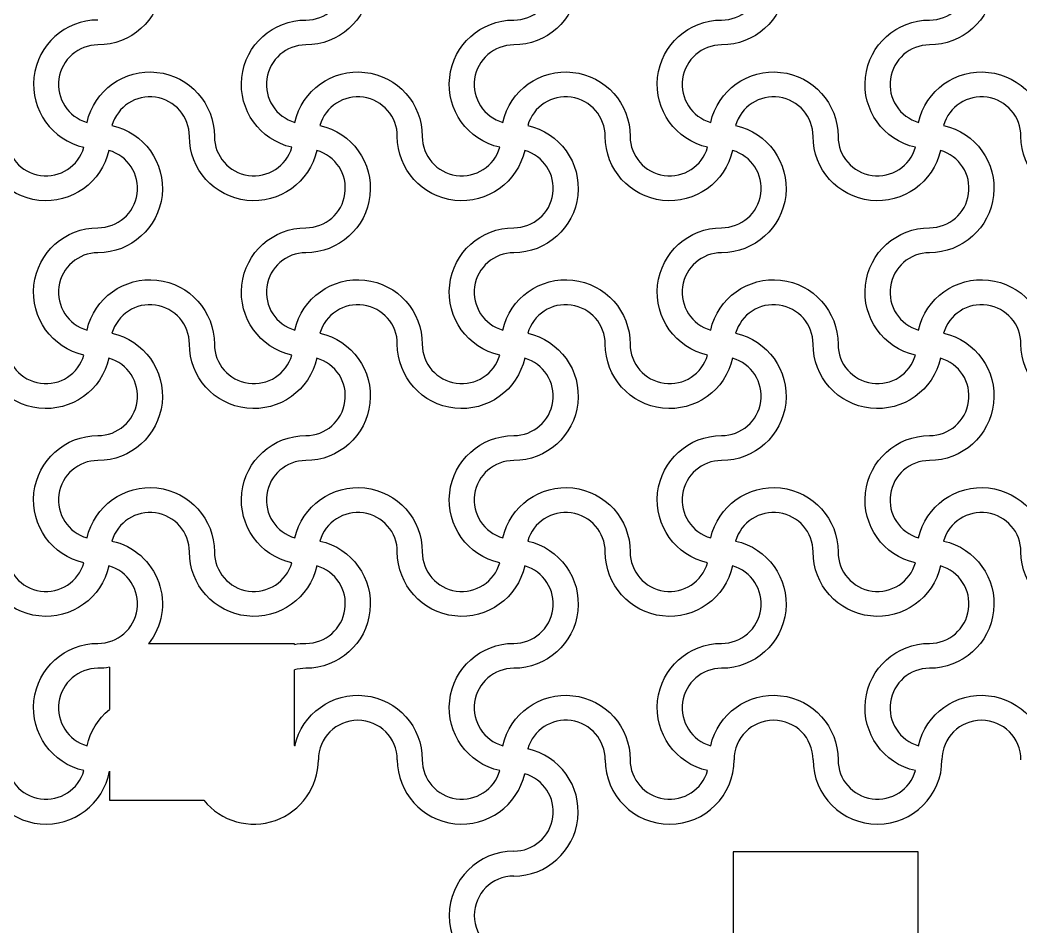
# Model space of a CAD drawing. Header units: millimetres. Extents: x 24 to 345, y 12 to 201.
# Drawn here: x 67.045 to 68.971, y 35.172 to 36.918 of the extents above; entities that cross this region are included whole.
import ezdxf

# ---------------------------------------------------------------- set-up
doc = ezdxf.new("R2010")
doc.units = ezdxf.units.MM
doc.header["$MEASUREMENT"] = 0
doc.layers.add('5th metal (rf+ground)', color=240, linetype='Continuous')

msp = doc.modelspace()

# ---------------------------------------------------------------- linework, layer by layer
at = {"layer": '5th metal (rf+ground)'}
for points in [[(67.61633, 37.06724, -0.8959788), (67.3713, 37.09421, 0.8687853), (67.22227, 37.11524, -0.8959788), (67.1953, 36.87021, 0.8687853), (67.17427, 36.72118, -0.8959788), (67.4193, 36.69421, 0.8687853), (67.56833, 36.67318, -0.8959788), (67.5953, 36.91821, 0.8687853)], [(67.61633, 37.06724, -0.8959788), (67.3713, 37.09421, 0.8687853), (67.22227, 37.11524, -0.8959788), (67.1953, 36.87021, 0.8687853), (67.17427, 36.72118, -0.8959788), (67.4193, 36.69421, 0.8687853), (67.56833, 36.67318, -0.8959788), (67.5953, 36.91821, 0.8687853)], [(67.61633, 37.06724, -0.8959788), (67.3713, 37.09421, 0.8687853), (67.22227, 37.11524, -0.8959788), (67.1953, 36.87021, 0.8687853), (67.17427, 36.72118, -0.8959788), (67.4193, 36.69421, 0.8687853), (67.56833, 36.67318, -0.8959788), (67.5953, 36.91821, 0.8687853)], [(67.61633, 37.06724, -0.8959788), (67.3713, 37.09421, 0.8687853), (67.22227, 37.11524, -0.8959788), (67.1953, 36.87021, 0.8687853), (67.17427, 36.72118, -0.8959788), (67.4193, 36.69421, 0.8687853), (67.56833, 36.67318, -0.8959788), (67.5953, 36.91821, 0.8687853)], [(68.01633, 37.06724, -0.8959788), (67.7713, 37.09421, 0.8687853), (67.62227, 37.11524, -0.8959788), (67.5953, 36.87021, 0.8687853), (67.57427, 36.72118, -0.8959788), (67.8193, 36.69421, 0.8687853), (67.96833, 36.67318, -0.8959788), (67.9953, 36.91821, 0.8687853)], [(68.01633, 37.06724, -0.8959788), (67.7713, 37.09421, 0.8687853), (67.62227, 37.11524, -0.8959788), (67.5953, 36.87021, 0.8687853), (67.57427, 36.72118, -0.8959788), (67.8193, 36.69421, 0.8687853), (67.96833, 36.67318, -0.8959788), (67.9953, 36.91821, 0.8687853)], [(68.01633, 37.06724, -0.8959788), (67.7713, 37.09421, 0.8687853), (67.62227, 37.11524, -0.8959788), (67.5953, 36.87021, 0.8687853), (67.57427, 36.72118, -0.8959788), (67.8193, 36.69421, 0.8687853), (67.96833, 36.67318, -0.8959788), (67.9953, 36.91821, 0.8687853)], [(68.01633, 37.06724, -0.8959788), (67.7713, 37.09421, 0.8687853), (67.62227, 37.11524, -0.8959788), (67.5953, 36.87021, 0.8687853), (67.57427, 36.72118, -0.8959788), (67.8193, 36.69421, 0.8687853), (67.96833, 36.67318, -0.8959788), (67.9953, 36.91821, 0.8687853)], [(68.41633, 37.06724, -0.8959788), (68.1713, 37.09421, 0.8687853), (68.02227, 37.11524, -0.8959788), (67.9953, 36.87021, 0.8687853), (67.97427, 36.72118, -0.8959788), (68.2193, 36.69421, 0.8687853), (68.36833, 36.67318, -0.8959788), (68.3953, 36.91821, 0.8687853)], [(68.41633, 37.06724, -0.8959788), (68.1713, 37.09421, 0.8687853), (68.02227, 37.11524, -0.8959788), (67.9953, 36.87021, 0.8687853), (67.97427, 36.72118, -0.8959788), (68.2193, 36.69421, 0.8687853), (68.36833, 36.67318, -0.8959788), (68.3953, 36.91821, 0.8687853)], [(68.41633, 37.06724, -0.8959788), (68.1713, 37.09421, 0.8687853), (68.02227, 37.11524, -0.8959788), (67.9953, 36.87021, 0.8687853), (67.97427, 36.72118, -0.8959788), (68.2193, 36.69421, 0.8687853), (68.36833, 36.67318, -0.8959788), (68.3953, 36.91821, 0.8687853)], [(68.41633, 37.06724, -0.8959788), (68.1713, 37.09421, 0.8687853), (68.02227, 37.11524, -0.8959788), (67.9953, 36.87021, 0.8687853), (67.97427, 36.72118, -0.8959788), (68.2193, 36.69421, 0.8687853), (68.36833, 36.67318, -0.8959788), (68.3953, 36.91821, 0.8687853)], [(68.81633, 37.06724, -0.8959788), (68.5713, 37.09421, 0.8687853), (68.42227, 37.11524, -0.8959788), (68.3953, 36.87021, 0.8687853), (68.37427, 36.72118, -0.8959788), (68.6193, 36.69421, 0.8687853), (68.76833, 36.67318, -0.8959788), (68.7953, 36.91821, 0.8687853)], [(68.81633, 37.06724, -0.8959788), (68.5713, 37.09421, 0.8687853), (68.42227, 37.11524, -0.8959788), (68.3953, 36.87021, 0.8687853), (68.37427, 36.72118, -0.8959788), (68.6193, 36.69421, 0.8687853), (68.76833, 36.67318, -0.8959788), (68.7953, 36.91821, 0.8687853)], [(68.81633, 37.06724, -0.8959788), (68.5713, 37.09421, 0.8687853), (68.42227, 37.11524, -0.8959788), (68.3953, 36.87021, 0.8687853), (68.37427, 36.72118, -0.8959788), (68.6193, 36.69421, 0.8687853), (68.76833, 36.67318, -0.8959788), (68.7953, 36.91821, 0.8687853)], [(68.81633, 37.06724, -0.8959788), (68.5713, 37.09421, 0.8687853), (68.42227, 37.11524, -0.8959788), (68.3953, 36.87021, 0.8687853), (68.37427, 36.72118, -0.8959788), (68.6193, 36.69421, 0.8687853), (68.76833, 36.67318, -0.8959788), (68.7953, 36.91821, 0.8687853)], [(69.21633, 37.06724, -0.8959788), (68.9713, 37.09421, 0.8687853), (68.82227, 37.11524, -0.8959788), (68.7953, 36.87021, 0.8687853), (68.77427, 36.72118, -0.8959788), (69.0193, 36.69421, 0.8687853), (69.16833, 36.67318, -0.8959788), (69.1953, 36.91821, 0.8687853)], [(69.21633, 37.06724, -0.8959788), (68.9713, 37.09421, 0.8687853), (68.82227, 37.11524, -0.8959788), (68.7953, 36.87021, 0.8687853), (68.77427, 36.72118, -0.8959788), (69.0193, 36.69421, 0.8687853), (69.16833, 36.67318, -0.8959788), (69.1953, 36.91821, 0.8687853)], [(69.21633, 37.06724, -0.8959788), (68.9713, 37.09421, 0.8687853), (68.82227, 37.11524, -0.8959788), (68.7953, 36.87021, 0.8687853), (68.77427, 36.72118, -0.8959788), (69.0193, 36.69421, 0.8687853), (69.16833, 36.67318, -0.8959788), (69.1953, 36.91821, 0.8687853)], [(69.21633, 37.06724, -0.8959788), (68.9713, 37.09421, 0.8687853), (68.82227, 37.11524, -0.8959788), (68.7953, 36.87021, 0.8687853), (68.77427, 36.72118, -0.8959788), (69.0193, 36.69421, 0.8687853), (69.16833, 36.67318, -0.8959788), (69.1953, 36.91821, 0.8687853)], [(67.21633, 36.66724, -0.8959788), (66.9713, 36.69421, 0.8687853), (66.82227, 36.71524, -0.8959788), (66.7953, 36.47021, 0.8687853), (66.77427, 36.32118, -0.8959788), (67.0193, 36.29421, 0.8687853), (67.16833, 36.27318, -0.8959788), (67.1953, 36.51821, 0.8687853)], [(67.21633, 36.66724, -0.8959788), (66.9713, 36.69421, 0.8687853), (66.82227, 36.71524, -0.8959788), (66.7953, 36.47021, 0.8687853), (66.77427, 36.32118, -0.8959788), (67.0193, 36.29421, 0.8687853), (67.16833, 36.27318, -0.8959788), (67.1953, 36.51821, 0.8687853)], [(67.21633, 36.66724, -0.8959788), (66.9713, 36.69421, 0.8687853), (66.82227, 36.71524, -0.8959788), (66.7953, 36.47021, 0.8687853), (66.77427, 36.32118, -0.8959788), (67.0193, 36.29421, 0.8687853), (67.16833, 36.27318, -0.8959788), (67.1953, 36.51821, 0.8687853)], [(67.21633, 36.66724, -0.8959788), (66.9713, 36.69421, 0.8687853), (66.82227, 36.71524, -0.8959788), (66.7953, 36.47021, 0.8687853), (66.77427, 36.32118, -0.8959788), (67.0193, 36.29421, 0.8687853), (67.16833, 36.27318, -0.8959788), (67.1953, 36.51821, 0.8687853)], [(67.61633, 36.66724, -0.8959788), (67.3713, 36.69421, 0.8687853), (67.22227, 36.71524, -0.8959788), (67.1953, 36.47021, 0.8687853), (67.17427, 36.32118, -0.8959788), (67.4193, 36.29421, 0.8687853), (67.56833, 36.27318, -0.8959788), (67.5953, 36.51821, 0.8687853)], [(67.61633, 36.66724, -0.8959788), (67.3713, 36.69421, 0.8687853), (67.22227, 36.71524, -0.8959788), (67.1953, 36.47021, 0.8687853), (67.17427, 36.32118, -0.8959788), (67.4193, 36.29421, 0.8687853), (67.56833, 36.27318, -0.8959788), (67.5953, 36.51821, 0.8687853)], [(67.61633, 36.66724, -0.8959788), (67.3713, 36.69421, 0.8687853), (67.22227, 36.71524, -0.8959788), (67.1953, 36.47021, 0.8687853), (67.17427, 36.32118, -0.8959788), (67.4193, 36.29421, 0.8687853), (67.56833, 36.27318, -0.8959788), (67.5953, 36.51821, 0.8687853)], [(67.61633, 36.66724, -0.8959788), (67.3713, 36.69421, 0.8687853), (67.22227, 36.71524, -0.8959788), (67.1953, 36.47021, 0.8687853), (67.17427, 36.32118, -0.8959788), (67.4193, 36.29421, 0.8687853), (67.56833, 36.27318, -0.8959788), (67.5953, 36.51821, 0.8687853)], [(68.01633, 36.66724, -0.8959788), (67.7713, 36.69421, 0.8687853), (67.62227, 36.71524, -0.8959788), (67.5953, 36.47021, 0.8687853), (67.57427, 36.32118, -0.8959788), (67.8193, 36.29421, 0.8687853), (67.96833, 36.27318, -0.8959788), (67.9953, 36.51821, 0.8687853)], [(68.01633, 36.66724, -0.8959788), (67.7713, 36.69421, 0.8687853), (67.62227, 36.71524, -0.8959788), (67.5953, 36.47021, 0.8687853), (67.57427, 36.32118, -0.8959788), (67.8193, 36.29421, 0.8687853), (67.96833, 36.27318, -0.8959788), (67.9953, 36.51821, 0.8687853)], [(68.01633, 36.66724, -0.8959788), (67.7713, 36.69421, 0.8687853), (67.62227, 36.71524, -0.8959788), (67.5953, 36.47021, 0.8687853), (67.57427, 36.32118, -0.8959788), (67.8193, 36.29421, 0.8687853), (67.96833, 36.27318, -0.8959788), (67.9953, 36.51821, 0.8687853)], [(68.01633, 36.66724, -0.8959788), (67.7713, 36.69421, 0.8687853), (67.62227, 36.71524, -0.8959788), (67.5953, 36.47021, 0.8687853), (67.57427, 36.32118, -0.8959788), (67.8193, 36.29421, 0.8687853), (67.96833, 36.27318, -0.8959788), (67.9953, 36.51821, 0.8687853)], [(68.41633, 36.66724, -0.8959788), (68.1713, 36.69421, 0.8687853), (68.02227, 36.71524, -0.8959788), (67.9953, 36.47021, 0.8687853), (67.97427, 36.32118, -0.8959788), (68.2193, 36.29421, 0.8687853), (68.36833, 36.27318, -0.8959788), (68.3953, 36.51821, 0.8687853)], [(68.41633, 36.66724, -0.8959788), (68.1713, 36.69421, 0.8687853), (68.02227, 36.71524, -0.8959788), (67.9953, 36.47021, 0.8687853), (67.97427, 36.32118, -0.8959788), (68.2193, 36.29421, 0.8687853), (68.36833, 36.27318, -0.8959788), (68.3953, 36.51821, 0.8687853)], [(68.41633, 36.66724, -0.8959788), (68.1713, 36.69421, 0.8687853), (68.02227, 36.71524, -0.8959788), (67.9953, 36.47021, 0.8687853), (67.97427, 36.32118, -0.8959788), (68.2193, 36.29421, 0.8687853), (68.36833, 36.27318, -0.8959788), (68.3953, 36.51821, 0.8687853)], [(68.41633, 36.66724, -0.8959788), (68.1713, 36.69421, 0.8687853), (68.02227, 36.71524, -0.8959788), (67.9953, 36.47021, 0.8687853), (67.97427, 36.32118, -0.8959788), (68.2193, 36.29421, 0.8687853), (68.36833, 36.27318, -0.8959788), (68.3953, 36.51821, 0.8687853)], [(68.81633, 36.66724, -0.8959788), (68.5713, 36.69421, 0.8687853), (68.42227, 36.71524, -0.8959788), (68.3953, 36.47021, 0.8687853), (68.37427, 36.32118, -0.8959788), (68.6193, 36.29421, 0.8687853), (68.76833, 36.27318, -0.8959788), (68.7953, 36.51821, 0.8687853)], [(68.81633, 36.66724, -0.8959788), (68.5713, 36.69421, 0.8687853), (68.42227, 36.71524, -0.8959788), (68.3953, 36.47021, 0.8687853), (68.37427, 36.32118, -0.8959788), (68.6193, 36.29421, 0.8687853), (68.76833, 36.27318, -0.8959788), (68.7953, 36.51821, 0.8687853)], [(68.81633, 36.66724, -0.8959788), (68.5713, 36.69421, 0.8687853), (68.42227, 36.71524, -0.8959788), (68.3953, 36.47021, 0.8687853), (68.37427, 36.32118, -0.8959788), (68.6193, 36.29421, 0.8687853), (68.76833, 36.27318, -0.8959788), (68.7953, 36.51821, 0.8687853)], [(68.81633, 36.66724, -0.8959788), (68.5713, 36.69421, 0.8687853), (68.42227, 36.71524, -0.8959788), (68.3953, 36.47021, 0.8687853), (68.37427, 36.32118, -0.8959788), (68.6193, 36.29421, 0.8687853), (68.76833, 36.27318, -0.8959788), (68.7953, 36.51821, 0.8687853)], [(69.21633, 36.66724, -0.8959788), (68.9713, 36.69421, 0.8687853), (68.82227, 36.71524, -0.8959788), (68.7953, 36.47021, 0.8687853), (68.77427, 36.32118, -0.8959788), (69.0193, 36.29421, 0.8687853), (69.16833, 36.27318, -0.8959788), (69.1953, 36.51821, 0.8687853)], [(69.21633, 36.66724, -0.8959788), (68.9713, 36.69421, 0.8687853), (68.82227, 36.71524, -0.8959788), (68.7953, 36.47021, 0.8687853), (68.77427, 36.32118, -0.8959788), (69.0193, 36.29421, 0.8687853), (69.16833, 36.27318, -0.8959788), (69.1953, 36.51821, 0.8687853)], [(69.21633, 36.66724, -0.8959788), (68.9713, 36.69421, 0.8687853), (68.82227, 36.71524, -0.8959788), (68.7953, 36.47021, 0.8687853), (68.77427, 36.32118, -0.8959788), (69.0193, 36.29421, 0.8687853), (69.16833, 36.27318, -0.8959788), (69.1953, 36.51821, 0.8687853)], [(69.21633, 36.66724, -0.8959788), (68.9713, 36.69421, 0.8687853), (68.82227, 36.71524, -0.8959788), (68.7953, 36.47021, 0.8687853), (68.77427, 36.32118, -0.8959788), (69.0193, 36.29421, 0.8687853), (69.16833, 36.27318, -0.8959788), (69.1953, 36.51821, 0.8687853)], [(67.21633, 36.26724, -0.8959788), (66.9713, 36.29421, 0.8687853), (66.82227, 36.31524, -0.8959788), (66.7953, 36.07021, 0.8687853), (66.77427, 35.92118, -0.8959788), (67.0193, 35.89421, 0.8687853), (67.16833, 35.87318, -0.8959788), (67.1953, 36.11821, 0.8687853)], [(67.21633, 36.26724, -0.8959788), (66.9713, 36.29421, 0.8687853), (66.82227, 36.31524, -0.8959788), (66.7953, 36.07021, 0.8687853), (66.77427, 35.92118, -0.8959788), (67.0193, 35.89421, 0.8687853), (67.16833, 35.87318, -0.8959788), (67.1953, 36.11821, 0.8687853)], [(67.21633, 36.26724, -0.8959788), (66.9713, 36.29421, 0.8687853), (66.82227, 36.31524, -0.8959788), (66.7953, 36.07021, 0.8687853), (66.77427, 35.92118, -0.8959788), (67.0193, 35.89421, 0.8687853), (67.16833, 35.87318, -0.8959788), (67.1953, 36.11821, 0.8687853)], [(67.21633, 36.26724, -0.8959788), (66.9713, 36.29421, 0.8687853), (66.82227, 36.31524, -0.8959788), (66.7953, 36.07021, 0.8687853), (66.77427, 35.92118, -0.8959788), (67.0193, 35.89421, 0.8687853), (67.16833, 35.87318, -0.8959788), (67.1953, 36.11821, 0.8687853)], [(67.61633, 36.26724, -0.8959788), (67.3713, 36.29421, 0.8687853), (67.22227, 36.31524, -0.8959788), (67.1953, 36.07021, 0.8687853), (67.17427, 35.92118, -0.8959788), (67.4193, 35.89421, 0.8687853), (67.56833, 35.87318, -0.8959788), (67.5953, 36.11821, 0.8687853)], [(67.61633, 36.26724, -0.8959788), (67.3713, 36.29421, 0.8687853), (67.22227, 36.31524, -0.8959788), (67.1953, 36.07021, 0.8687853), (67.17427, 35.92118, -0.8959788), (67.4193, 35.89421, 0.8687853), (67.56833, 35.87318, -0.8959788), (67.5953, 36.11821, 0.8687853)], [(67.61633, 36.26724, -0.8959788), (67.3713, 36.29421, 0.8687853), (67.22227, 36.31524, -0.8959788), (67.1953, 36.07021, 0.8687853), (67.17427, 35.92118, -0.8959788), (67.4193, 35.89421, 0.8687853), (67.56833, 35.87318, -0.8959788), (67.5953, 36.11821, 0.8687853)], [(67.61633, 36.26724, -0.8959788), (67.3713, 36.29421, 0.8687853), (67.22227, 36.31524, -0.8959788), (67.1953, 36.07021, 0.8687853), (67.17427, 35.92118, -0.8959788), (67.4193, 35.89421, 0.8687853), (67.56833, 35.87318, -0.8959788), (67.5953, 36.11821, 0.8687853)], [(68.01633, 36.26724, -0.8959788), (67.7713, 36.29421, 0.8687853), (67.62227, 36.31524, -0.8959788), (67.5953, 36.07021, 0.8687853), (67.57427, 35.92118, -0.8959788), (67.8193, 35.89421, 0.8687853), (67.96833, 35.87318, -0.8959788), (67.9953, 36.11821, 0.8687853)], [(68.01633, 36.26724, -0.8959788), (67.7713, 36.29421, 0.8687853), (67.62227, 36.31524, -0.8959788), (67.5953, 36.07021, 0.8687853), (67.57427, 35.92118, -0.8959788), (67.8193, 35.89421, 0.8687853), (67.96833, 35.87318, -0.8959788), (67.9953, 36.11821, 0.8687853)], [(68.01633, 36.26724, -0.8959788), (67.7713, 36.29421, 0.8687853), (67.62227, 36.31524, -0.8959788), (67.5953, 36.07021, 0.8687853), (67.57427, 35.92118, -0.8959788), (67.8193, 35.89421, 0.8687853), (67.96833, 35.87318, -0.8959788), (67.9953, 36.11821, 0.8687853)], [(68.01633, 36.26724, -0.8959788), (67.7713, 36.29421, 0.8687853), (67.62227, 36.31524, -0.8959788), (67.5953, 36.07021, 0.8687853), (67.57427, 35.92118, -0.8959788), (67.8193, 35.89421, 0.8687853), (67.96833, 35.87318, -0.8959788), (67.9953, 36.11821, 0.8687853)], [(68.41633, 36.26724, -0.8959788), (68.1713, 36.29421, 0.8687853), (68.02227, 36.31524, -0.8959788), (67.9953, 36.07021, 0.8687853), (67.97427, 35.92118, -0.8959788), (68.2193, 35.89421, 0.8687853), (68.36833, 35.87318, -0.8959788), (68.3953, 36.11821, 0.8687853)], [(68.41633, 36.26724, -0.8959788), (68.1713, 36.29421, 0.8687853), (68.02227, 36.31524, -0.8959788), (67.9953, 36.07021, 0.8687853), (67.97427, 35.92118, -0.8959788), (68.2193, 35.89421, 0.8687853), (68.36833, 35.87318, -0.8959788), (68.3953, 36.11821, 0.8687853)], [(68.41633, 36.26724, -0.8959788), (68.1713, 36.29421, 0.8687853), (68.02227, 36.31524, -0.8959788), (67.9953, 36.07021, 0.8687853), (67.97427, 35.92118, -0.8959788), (68.2193, 35.89421, 0.8687853), (68.36833, 35.87318, -0.8959788), (68.3953, 36.11821, 0.8687853)], [(68.41633, 36.26724, -0.8959788), (68.1713, 36.29421, 0.8687853), (68.02227, 36.31524, -0.8959788), (67.9953, 36.07021, 0.8687853), (67.97427, 35.92118, -0.8959788), (68.2193, 35.89421, 0.8687853), (68.36833, 35.87318, -0.8959788), (68.3953, 36.11821, 0.8687853)], [(68.81633, 36.26724, -0.8959788), (68.5713, 36.29421, 0.8687853), (68.42227, 36.31524, -0.8959788), (68.3953, 36.07021, 0.8687853), (68.37427, 35.92118, -0.8959788), (68.6193, 35.89421, 0.8687853), (68.76833, 35.87318, -0.8959788), (68.7953, 36.11821, 0.8687853)], [(68.81633, 36.26724, -0.8959788), (68.5713, 36.29421, 0.8687853), (68.42227, 36.31524, -0.8959788), (68.3953, 36.07021, 0.8687853), (68.37427, 35.92118, -0.8959788), (68.6193, 35.89421, 0.8687853), (68.76833, 35.87318, -0.8959788), (68.7953, 36.11821, 0.8687853)], [(68.81633, 36.26724, -0.8959788), (68.5713, 36.29421, 0.8687853), (68.42227, 36.31524, -0.8959788), (68.3953, 36.07021, 0.8687853), (68.37427, 35.92118, -0.8959788), (68.6193, 35.89421, 0.8687853), (68.76833, 35.87318, -0.8959788), (68.7953, 36.11821, 0.8687853)], [(68.81633, 36.26724, -0.8959788), (68.5713, 36.29421, 0.8687853), (68.42227, 36.31524, -0.8959788), (68.3953, 36.07021, 0.8687853), (68.37427, 35.92118, -0.8959788), (68.6193, 35.89421, 0.8687853), (68.76833, 35.87318, -0.8959788), (68.7953, 36.11821, 0.8687853)], [(69.21633, 36.26724, -0.8959788), (68.9713, 36.29421, 0.8687853), (68.82227, 36.31524, -0.8959788), (68.7953, 36.07021, 0.8687853), (68.77427, 35.92118, -0.8959788), (69.0193, 35.89421, 0.8687853), (69.16833, 35.87318, -0.8959788), (69.1953, 36.11821, 0.8687853)], [(69.21633, 36.26724, -0.8959788), (68.9713, 36.29421, 0.8687853), (68.82227, 36.31524, -0.8959788), (68.7953, 36.07021, 0.8687853), (68.77427, 35.92118, -0.8959788), (69.0193, 35.89421, 0.8687853), (69.16833, 35.87318, -0.8959788), (69.1953, 36.11821, 0.8687853)], [(69.21633, 36.26724, -0.8959788), (68.9713, 36.29421, 0.8687853), (68.82227, 36.31524, -0.8959788), (68.7953, 36.07021, 0.8687853), (68.77427, 35.92118, -0.8959788), (69.0193, 35.89421, 0.8687853), (69.16833, 35.87318, -0.8959788), (69.1953, 36.11821, 0.8687853)], [(69.21633, 36.26724, -0.8959788), (68.9713, 36.29421, 0.8687853), (68.82227, 36.31524, -0.8959788), (68.7953, 36.07021, 0.8687853), (68.77427, 35.92118, -0.8959788), (69.0193, 35.89421, 0.8687853), (69.16833, 35.87318, -0.8959788), (69.1953, 36.11821, 0.8687853)], [(68.41633, 35.86724, -0.8959788), (68.1713, 35.89421, 0.8687853), (68.02227, 35.91524, -0.8959788), (67.9953, 35.67021, 0.8687853), (67.97427, 35.52118, -0.8959788), (68.2193, 35.49421, 0.8687853), (68.36833, 35.47318, -0.8959788), (68.3953, 35.71821, 0.8687853)], [(68.41633, 35.86724, -0.8959788), (68.1713, 35.89421, 0.8687853), (68.02227, 35.91524, -0.8959788), (67.9953, 35.67021, 0.8687853), (67.97427, 35.52118, -0.8959788), (68.2193, 35.49421, 0.8687853), (68.36833, 35.47318, -0.8959788), (68.3953, 35.71821, 0.8687853)], [(68.41633, 35.86724, -0.8959788), (68.1713, 35.89421, 0.8687853), (68.02227, 35.91524, -0.8959788), (67.9953, 35.67021, 0.8687853), (67.97427, 35.52118, -0.8959788), (68.2193, 35.49421, 0.8687853), (68.36833, 35.47318, -0.8959788), (68.3953, 35.71821, 0.8687853)], [(68.41633, 35.86724, -0.8959788), (68.1713, 35.89421, 0.8687853), (68.02227, 35.91524, -0.8959788), (67.9953, 35.67021, 0.8687853), (67.97427, 35.52118, -0.8959788), (68.2193, 35.49421, 0.8687853), (68.36833, 35.47318, -0.8959788), (68.3953, 35.71821, 0.8687853)], [(68.81633, 35.86724, -0.8959788), (68.5713, 35.89421, 0.8687853), (68.42227, 35.91524, -0.8959788), (68.3953, 35.67021, 0.8687853), (68.37427, 35.52118, -0.8959788), (68.6193, 35.49421, 0.8687853), (68.76833, 35.47318, -0.8959788), (68.7953, 35.71821, 0.8687853)], [(68.81633, 35.86724, -0.8959788), (68.5713, 35.89421, 0.8687853), (68.42227, 35.91524, -0.8959788), (68.3953, 35.67021, 0.8687853), (68.37427, 35.52118, -0.8959788), (68.6193, 35.49421, 0.8687853), (68.76833, 35.47318, -0.8959788), (68.7953, 35.71821, 0.8687853)], [(68.81633, 35.86724, -0.8959788), (68.5713, 35.89421, 0.8687853), (68.42227, 35.91524, -0.8959788), (68.3953, 35.67021, 0.8687853), (68.37427, 35.52118, -0.8959788), (68.6193, 35.49421, 0.8687853), (68.76833, 35.47318, -0.8959788), (68.7953, 35.71821, 0.8687853)], [(68.81633, 35.86724, -0.8959788), (68.5713, 35.89421, 0.8687853), (68.42227, 35.91524, -0.8959788), (68.3953, 35.67021, 0.8687853), (68.37427, 35.52118, -0.8959788), (68.6193, 35.49421, 0.8687853), (68.76833, 35.47318, -0.8959788), (68.7953, 35.71821, 0.8687853)], [(69.21633, 35.86724, -0.8959788), (68.9713, 35.89421, 0.8687853), (68.82227, 35.91524, -0.8959788), (68.7953, 35.67021, 0.8687853), (68.77427, 35.52118, -0.8959788), (69.0193, 35.49421, 0.8687853), (69.16833, 35.47318, -0.8959788), (69.1953, 35.71821, 0.8687853)], [(69.21633, 35.86724, -0.8959788), (68.9713, 35.89421, 0.8687853), (68.82227, 35.91524, -0.8959788), (68.7953, 35.67021, 0.8687853), (68.77427, 35.52118, -0.8959788), (69.0193, 35.49421, 0.8687853), (69.16833, 35.47318, -0.8959788), (69.1953, 35.71821, 0.8687853)], [(69.21633, 35.86724, -0.8959788), (68.9713, 35.89421, 0.8687853), (68.82227, 35.91524, -0.8959788), (68.7953, 35.67021, 0.8687853), (68.77427, 35.52118, -0.8959788), (69.0193, 35.49421, 0.8687853), (69.16833, 35.47318, -0.8959788), (69.1953, 35.71821, 0.8687853)], [(69.21633, 35.86724, -0.8959788), (68.9713, 35.89421, 0.8687853), (68.82227, 35.91524, -0.8959788), (68.7953, 35.67021, 0.8687853), (68.77427, 35.52118, -0.8959788), (69.0193, 35.49421, 0.8687853), (69.16833, 35.47318, -0.8959788), (69.1953, 35.71821, 0.8687853)]]:
    msp.add_lwpolyline(points, format="xyb", close=True, dxfattribs=at)
for points in [[(66.7733, 35.52146, 0.0033204), (66.77427, 35.52118, -0.8959788), (67.0193, 35.49421, 0.8687853), (67.16833, 35.47318, -0.8959788), (67.1953, 35.71821, 0.8687853), (67.21633, 35.86724, -0.8959788), (66.9713, 35.89421, 0.8687853), (66.82227, 35.91524, -0.8959788), (66.7953, 35.67021, 0.0735514), (66.7733, 35.66696)], [(66.7733, 35.52146, 0.0033204), (66.77427, 35.52118, -0.8959788), (67.0193, 35.49421, 0.8687853), (67.16833, 35.47318, -0.8959788), (67.1953, 35.71821, 0.8687853), (67.21633, 35.86724, -0.8959788), (66.9713, 35.89421, 0.8687853), (66.82227, 35.91524, -0.8959788), (66.7953, 35.67021, 0.0735514), (66.7733, 35.66696)], [(66.7733, 35.52146, 0.0033204), (66.77427, 35.52118, -0.8959788), (67.0193, 35.49421, 0.8687853), (67.16833, 35.47318, -0.8959788), (67.1953, 35.71821, 0.8687853), (67.21633, 35.86724, -0.8959788), (66.9713, 35.89421, 0.8687853), (66.82227, 35.91524, -0.8959788), (66.7953, 35.67021, 0.0735514), (66.7733, 35.66696)], [(66.7733, 35.52146, 0.0033204), (66.77427, 35.52118, -0.8959788), (67.0193, 35.49421, 0.8687853), (67.16833, 35.47318, -0.8959788), (67.1953, 35.71821, 0.8687853), (67.21633, 35.86724, -0.8959788), (66.9713, 35.89421, 0.8687853), (66.82227, 35.91524, -0.8959788), (66.7953, 35.67021, 0.0735514), (66.7733, 35.66696)], [(67.5733, 35.71624, -0.0446205), (67.5953, 35.71821, 0.8687853), (67.61633, 35.86724, -0.8959788), (67.3713, 35.89421, 0.8687853), (67.22227, 35.91524, -0.5533141), (67.29249, 35.71721)], [(67.5733, 35.71624, -0.0446205), (67.5953, 35.71821, 0.8687853), (67.61633, 35.86724, -0.8959788), (67.3713, 35.89421, 0.8687853), (67.22227, 35.91524, -0.5533141), (67.29249, 35.71721)], [(67.5733, 35.71624, -0.0446205), (67.5953, 35.71821, 0.8687853), (67.61633, 35.86724, -0.8959788), (67.3713, 35.89421, 0.8687853), (67.22227, 35.91524, -0.5533141), (67.29249, 35.71721)], [(67.5733, 35.71624, -0.0446205), (67.5953, 35.71821, 0.8687853), (67.61633, 35.86724, -0.8959788), (67.3713, 35.89421, 0.8687853), (67.22227, 35.91524, -0.5533141), (67.29249, 35.71721)], [(67.5733, 35.52146, 0.0033204), (67.57427, 35.52118, -0.8959788), (67.8193, 35.49421, 0.8687853), (67.96833, 35.47318, -0.8959788), (67.9953, 35.71821, 0.8687853), (68.01633, 35.86724, -0.8959788), (67.7713, 35.89421, 0.8687853), (67.62227, 35.91524, -0.8959788), (67.5953, 35.67021, 0.0735514), (67.5733, 35.66696, 0.0735514)], [(67.5733, 35.52146, 0.0033204), (67.57427, 35.52118, -0.8959788), (67.8193, 35.49421, 0.8687853), (67.96833, 35.47318, -0.8959788), (67.9953, 35.71821, 0.8687853), (68.01633, 35.86724, -0.8959788), (67.7713, 35.89421, 0.8687853), (67.62227, 35.91524, -0.8959788), (67.5953, 35.67021, 0.0735514), (67.5733, 35.66696, 0.0735514)], [(67.5733, 35.52146, 0.0033204), (67.57427, 35.52118, -0.8959788), (67.8193, 35.49421, 0.8687853), (67.96833, 35.47318, -0.8959788), (67.9953, 35.71821, 0.8687853), (68.01633, 35.86724, -0.8959788), (67.7713, 35.89421, 0.8687853), (67.62227, 35.91524, -0.8959788), (67.5953, 35.67021, 0.0735514), (67.5733, 35.66696, 0.0735514)], [(67.5733, 35.52146, 0.0033204), (67.57427, 35.52118, -0.8959788), (67.8193, 35.49421, 0.8687853), (67.96833, 35.47318, -0.8959788), (67.9953, 35.71821, 0.8687853), (68.01633, 35.86724, -0.8959788), (67.7713, 35.89421, 0.8687853), (67.62227, 35.91524, -0.8959788), (67.5953, 35.67021, 0.0735514), (67.5733, 35.66696, 0.0735514)], [(67.2173, 35.67218, -0.0446205), (67.1953, 35.67021, 0.8687853), (67.17427, 35.52118, -0.1694062), (67.2173, 35.5906, -0.1694062)], [(67.2173, 35.67218, -0.0446205), (67.1953, 35.67021, 0.8687853), (67.17427, 35.52118, -0.1694062), (67.2173, 35.5906, -0.1694062)], [(67.2173, 35.67218, -0.0446205), (67.1953, 35.67021, 0.8687853), (67.17427, 35.52118, -0.1694062), (67.2173, 35.5906, -0.1694062)], [(67.2173, 35.67218, -0.0446205), (67.1953, 35.67021, 0.8687853), (67.17427, 35.52118, -0.1694062), (67.2173, 35.5906, -0.1694062)]]:
    msp.add_lwpolyline(points, format="xyb", dxfattribs=at)
for points in [[(67.5733, 35.71624), (67.5733, 35.71721), (67.29249, 35.71721)], [(67.5733, 35.71624), (67.5733, 35.71721), (67.29249, 35.71721)], [(67.5733, 35.71624), (67.5733, 35.71721), (67.29249, 35.71721)], [(67.5733, 35.71624), (67.5733, 35.71721), (67.29249, 35.71721)], [(67.2173, 35.67218), (67.2173, 35.5906)], [(67.2173, 35.67218), (67.2173, 35.5906)], [(67.2173, 35.67218), (67.2173, 35.5906)], [(67.2173, 35.67218), (67.2173, 35.5906)], [(67.5733, 35.52146), (67.5733, 35.66696)], [(67.5733, 35.52146), (67.5733, 35.66696)], [(67.5733, 35.52146), (67.5733, 35.66696)], [(67.5733, 35.52146), (67.5733, 35.66696)], [(67.2173, 35.47203), (67.2173, 35.41621), (67.3989, 35.41621)], [(67.2173, 35.47203), (67.2173, 35.41621), (67.3989, 35.41621)], [(67.2173, 35.47203), (67.2173, 35.41621), (67.3989, 35.41621)], [(67.2173, 35.47203), (67.2173, 35.41621), (67.3989, 35.41621)]]:
    msp.add_lwpolyline(points, dxfattribs=at)
msp.add_lwpolyline([(68.7733, 35.31721), (68.4173, 35.31721), (68.4173, 35.01621), (68.7733, 35.01621)], close=True, dxfattribs=at)
msp.add_lwpolyline([(68.7733, 35.31721), (68.4173, 35.31721), (68.4173, 35.01621), (68.7733, 35.01621)], close=True, dxfattribs=at)
msp.add_lwpolyline([(68.7733, 35.31721), (68.4173, 35.31721), (68.4173, 35.01621), (68.7733, 35.01621)], close=True, dxfattribs=at)
msp.add_lwpolyline([(68.7733, 35.31721), (68.4173, 35.31721), (68.4173, 35.01621), (68.7733, 35.01621)], close=True, dxfattribs=at)
for centre, radius, start, end in [((67.1953, 36.79421), 0.124, 90, 257.43866), ((67.1953, 36.79421), 0.124, 90, 257.43866), ((67.1953, 36.79421), 0.124, 90, 257.43866), ((67.1953, 36.79421), 0.124, 90, 257.43866), ((67.0953, 36.69421), 0.076, 180, 343.93453), ((67.0953, 36.69421), 0.076, 180, 343.93453), ((67.0953, 36.69421), 0.076, 180, 343.93453), ((67.0953, 36.69421), 0.076, 180, 343.93453), ((67.6953, 35.49421), 0.076, 0, 180), ((67.6953, 35.49421), 0.076, 0, 180), ((67.6953, 35.49421), 0.076, 0, 180), ((67.6953, 35.49421), 0.076, 0, 180), ((68.0953, 35.49421), 0.076, 360, 163.93453), ((68.0953, 35.49421), 0.076, 360, 163.93453), ((68.0953, 35.49421), 0.076, 360, 163.93453), ((68.0953, 35.49421), 0.076, 360, 163.93453), ((68.4953, 35.49421), 0.076, 0, 180), ((68.4953, 35.49421), 0.076, 0, 180), ((68.4953, 35.49421), 0.076, 0, 180), ((68.4953, 35.49421), 0.076, 0, 180), ((68.8953, 35.49421), 0.076, 0, 180), ((68.8953, 35.49421), 0.076, 0, 180), ((68.8953, 35.49421), 0.076, 0, 180), ((68.8953, 35.49421), 0.076, 0, 180), ((67.9953, 35.39421), 0.124, 270, 77.43866), ((67.9953, 35.39421), 0.124, 270, 77.43866), ((67.9953, 35.39421), 0.124, 270, 77.43866), ((67.9953, 35.39421), 0.124, 270, 77.43866), ((67.0953, 35.49421), 0.124, 180, 349.69549), ((67.0953, 35.49421), 0.124, 180, 349.69549), ((67.0953, 35.49421), 0.124, 180, 349.69549), ((67.0953, 35.49421), 0.124, 180, 349.69549), ((67.4953, 35.49421), 0.124, 218.97876, 0), ((67.4953, 35.49421), 0.124, 218.97876, 0), ((67.4953, 35.49421), 0.124, 218.97876, 0), ((67.4953, 35.49421), 0.124, 218.97876, 0), ((67.8953, 35.49421), 0.124, 180, 347.43866), ((67.8953, 35.49421), 0.124, 180, 347.43866), ((67.8953, 35.49421), 0.124, 180, 347.43866), ((67.8953, 35.49421), 0.124, 180, 347.43866), ((68.2953, 35.49421), 0.124, 180, 0), ((68.2953, 35.49421), 0.124, 180, 0), ((68.2953, 35.49421), 0.124, 180, 0), ((68.2953, 35.49421), 0.124, 180, 0), ((68.6953, 35.49421), 0.124, 180, 0), ((68.6953, 35.49421), 0.124, 180, 0), ((68.6953, 35.49421), 0.124, 180, 0), ((68.6953, 35.49421), 0.124, 180, 0), ((67.9953, 35.39421), 0.076, 270, 73.93453), ((67.9953, 35.39421), 0.076, 270, 73.93453), ((67.9953, 35.39421), 0.076, 270, 73.93453), ((67.9953, 35.39421), 0.076, 270, 73.93453), ((67.9953, 35.19421), 0.124, 90, 270), ((67.9953, 35.19421), 0.124, 90, 270), ((67.9953, 35.19421), 0.124, 90, 270), ((67.9953, 35.19421), 0.124, 90, 270), ((67.9953, 35.19421), 0.076, 90, 270), ((67.9953, 35.19421), 0.076, 90, 270), ((67.9953, 35.19421), 0.076, 90, 270), ((67.9953, 35.19421), 0.076, 90, 270)]:
    msp.add_arc(centre, radius, start, end, dxfattribs=at)

doc.saveas('drawing.dxf')
